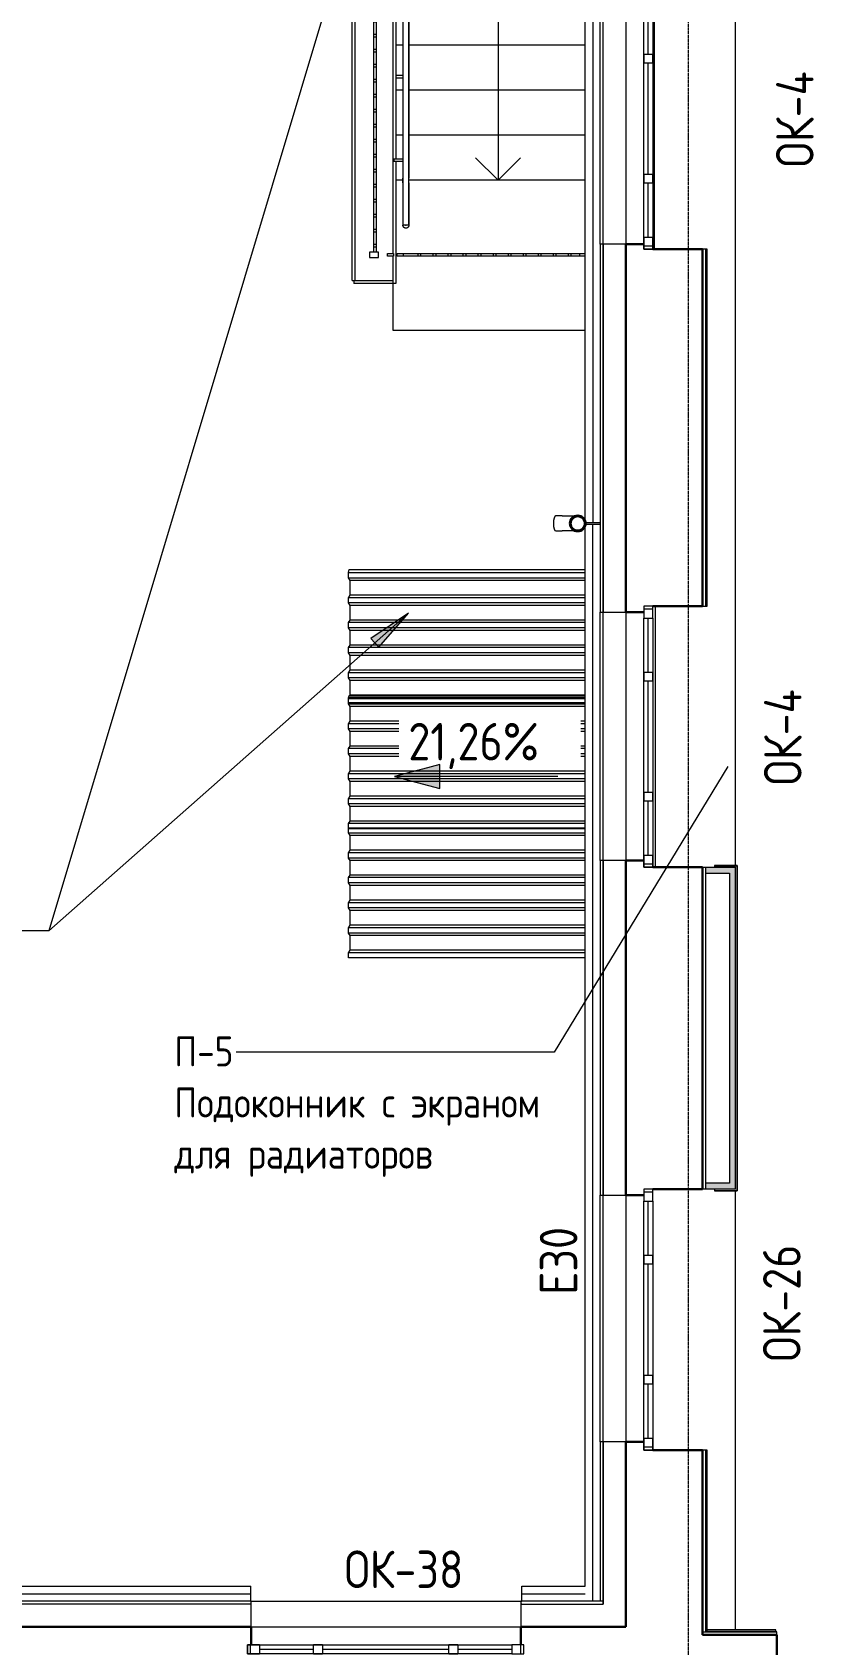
# Model space of a CAD drawing. Header units: millimetres. Extents: x -25149 to 64359, y -29707 to 46678.
# Drawn here: x 41480 to 46684, y 20531 to 31279 of the extents above; entities that cross this region are included whole.
import ezdxf

# ---------------------------------------------------------------- set-up
doc = ezdxf.new("R2010")
doc.units = ezdxf.units.MM
doc.linetypes.add('ADSK_Линия сетки', pattern=[25, 20, -2.5, 0, -2.5])
for name, color, linetype, lineweight in [('_ Окна', 7, 'Continuous', 9), ('Аннотация', 7, 'Continuous', 9), ('Лестницы', 7, 'Continuous', 9), ('Марки окон', 7, 'Continuous', 20), ('Обобщенные модели', 7, 'Continuous', 18), ('Ограждение', 7, 'Continuous', 9), ('Окна', 7, 'Continuous', 9), ('Оси', 7, 'Continuous', 9), ('Перекрытие', 7, 'Continuous', 18), ('Размеры', 7, 'Continuous', 5), ('Стены внутренние', 7, 'Continuous', 18), ('Стены наружные', 7, 'Continuous', 18), ('Стены несущие', 7, 'Continuous', 30), ('Стены отделка', 7, 'Continuous', 30), ('Стены штриховка', 7, 'Continuous', 9), ('Стрелки вверх', 7, 'Continuous', 18)]:
    doc.layers.add(name, color=color, linetype=linetype, lineweight=lineweight)
doc.styles.add('GOST Common_1', font='GOST_Common.ttf', dxfattribs={"width": 0.9, "height": 250})
doc.styles.add('GOST Common_2', font='GOST_Common.ttf', dxfattribs={"width": 0.9, "height": 250})
doc.styles.add('GOST Common_4', font='GOST_Common.ttf', dxfattribs={"width": 0.9, "height": 200})

# ---------------------------------------------------------------- blocks, each defined once
blk = doc.blocks.new('Водосток - Тип 1 _карниз больше 490мм_-5178134-План 2-го этажа')
at = {"layer": 'Обобщенные модели'}
for p, q in [((75, 306), (75, 264)), ((175, 264), (175, 306)), ((120, 109), (120, 10)), ((130, 10), (130, 109))]:
    blk.add_line(p, q, dxfattribs=at)
at = {"layer": 'Обобщенные модели', "flags": 128}
for points in [[(75, 173), (75, 174), (75, 177), (75, 180), (75, 183), (75, 186), (75, 190), (75, 193), (75, 197), (75, 201), (75, 205), (75, 210), (75, 214), (75, 219), (75, 224), (75, 229), (75, 234), (75, 239), (75, 245), (75, 250), (75, 256), (75, 261), (75, 264)], [(175, 264), (175, 258), (175, 252), (175, 247), (175, 242), (175, 236), (175, 231), (175, 226), (175, 221), (175, 216), (175, 212), (175, 207), (175, 203), (175, 199), (175, 195), (175, 191), (175, 188), (175, 184), (175, 181), (175, 178), (175, 175), (175, 173)]]:
    blk.add_lwpolyline(points, dxfattribs=at)
at = {"layer": 'Обобщенные модели'}
for start, end in [(90, 270), (270, 90)]:
    blk.add_arc((125, 160), 52, start, end, dxfattribs=at)
at = {"layer": 'Обобщенные модели', "lineweight": 40}
for start, end in [(90, 270), (270, 90)]:
    blk.add_arc((125, 160), 50, start, end, dxfattribs=at)
at = {"layer": 'Обобщенные модели'}
for start_param, end_param in [(4.712389, 6.283185), (3.141593, 4.712389)]:
    blk.add_ellipse((125, 306), major_axis=(-50, 0), ratio=0.309017, start_param=start_param, end_param=end_param, dxfattribs=at)
blk = doc.blocks.new('Roof Cladding - 833x50mm-3052852-План 2-го этажа')
at = {"layer": 'Обобщенные модели'}
for p, q in [((43586, 27677), (43590, 27697)), ((43586, 27642), (43586, 27677)), ((43586, 27677), (45162, 27677)), ((43596, 27625), (43586, 27642)), ((43586, 27642), (45162, 27642)), ((43590, 27697), (45162, 27697)), ((43596, 27527), (43596, 27625)), ((45162, 27625), (43596, 27625)), ((43586, 27510), (43596, 27527)), ((45162, 27527), (43596, 27527)), ((43586, 27475), (43586, 27510)), ((45162, 27510), (43586, 27510)), ((43596, 27458), (43586, 27475)), ((45162, 27475), (43586, 27475)), ((43596, 27361), (43596, 27458)), ((45162, 27458), (43596, 27458)), ((43586, 27344), (43596, 27361)), ((43586, 27309), (43586, 27344)), ((45162, 27344), (43586, 27344)), ((43596, 27292), (43586, 27309)), ((45162, 27309), (43586, 27309)), ((45162, 27361), (43596, 27361)), ((43586, 27177), (43596, 27194)), ((43596, 27194), (43596, 27292)), ((45162, 27292), (43596, 27292)), ((45162, 27194), (43596, 27194)), ((43586, 27142), (43586, 27177)), ((45162, 27177), (43586, 27177)), ((43596, 27125), (43586, 27142)), ((45162, 27142), (43586, 27142)), ((43596, 27027), (43596, 27125)), ((45162, 27125), (43596, 27125)), ((43586, 27010), (43596, 27027)), ((43586, 26975), (43586, 27010)), ((45162, 27010), (43586, 27010)), ((45162, 27027), (43596, 27027)), ((43596, 26958), (43586, 26975)), ((45162, 26975), (43586, 26975)), ((43596, 26861), (43596, 26958)), ((45162, 26958), (43596, 26958)), ((43586, 26844), (43588, 26847)), ((43586, 26809), (43586, 26844)), ((45162, 26844), (43586, 26844)), ((45162, 26809), (43586, 26809)), ((43594, 26857), (43596, 26861)), ((45162, 26861), (43596, 26861))]:
    blk.add_line(p, q, dxfattribs=at)
blk = doc.blocks.new('Roof Cladding - 833x50mm-V21-План 2-го этажа')
at = {"layer": 'Обобщенные модели'}
for p, q in [((43586, 26802), (43586, 26837)), ((43586, 26837), (45162, 26837)), ((43596, 26785), (43586, 26802)), ((43586, 26802), (45162, 26802)), ((43588, 26847), (43590, 26857)), ((43590, 26857), (45162, 26857)), ((43596, 26687), (43596, 26785)), ((45162, 26785), (43596, 26785)), ((43586, 26670), (43596, 26687)), ((43586, 26635), (43586, 26670)), ((45162, 26670), (43586, 26670)), ((45162, 26687), (43596, 26687)), ((43596, 26618), (43586, 26635)), ((45162, 26635), (43586, 26635)), ((43596, 26521), (43596, 26618)), ((45162, 26618), (43596, 26618)), ((43586, 26504), (43596, 26521)), ((43586, 26469), (43586, 26504)), ((45162, 26504), (43586, 26504)), ((43596, 26452), (43586, 26469)), ((45162, 26469), (43586, 26469)), ((45162, 26521), (43596, 26521)), ((43596, 26354), (43596, 26452)), ((45162, 26452), (43596, 26452)), ((43586, 26337), (43596, 26354)), ((43586, 26302), (43586, 26337)), ((45162, 26337), (43586, 26337)), ((45162, 26354), (43596, 26354)), ((43596, 26285), (43586, 26302)), ((45162, 26302), (43586, 26302)), ((43596, 26187), (43596, 26285)), ((45162, 26285), (43596, 26285)), ((43586, 26170), (43596, 26187)), ((43586, 26135), (43586, 26170)), ((45162, 26170), (43586, 26170)), ((43596, 26118), (43586, 26135)), ((45162, 26135), (43586, 26135)), ((45162, 26187), (43596, 26187)), ((43596, 26021), (43596, 26118)), ((45162, 26118), (43596, 26118)), ((43586, 26004), (43596, 26021)), ((45162, 26021), (43596, 26021)), ((43586, 25969), (43586, 26004)), ((45162, 26004), (43586, 26004)), ((45162, 25969), (43586, 25969))]:
    blk.add_line(p, q, dxfattribs=at)
blk = doc.blocks.new('Roof Cladding - 833x50mm-V22-План 2-го этажа')
at = {"layer": 'Обобщенные модели'}
for p, q in [((43586, 25942), (43586, 25977)), ((43586, 25977), (45162, 25977)), ((43596, 25925), (43586, 25942)), ((43586, 25942), (45162, 25942)), ((43596, 25827), (43596, 25925)), ((45162, 25925), (43596, 25925)), ((43586, 25810), (43596, 25827)), ((43586, 25775), (43586, 25810)), ((45162, 25810), (43586, 25810)), ((45162, 25827), (43596, 25827)), ((43596, 25758), (43586, 25775)), ((45162, 25775), (43586, 25775)), ((43596, 25661), (43596, 25758)), ((45162, 25758), (43596, 25758)), ((43586, 25644), (43596, 25661)), ((43586, 25609), (43586, 25644)), ((45162, 25644), (43586, 25644)), ((43596, 25592), (43586, 25609)), ((45162, 25609), (43586, 25609)), ((45162, 25661), (43596, 25661)), ((43596, 25494), (43596, 25592)), ((45162, 25592), (43596, 25592)), ((43586, 25477), (43596, 25494)), ((43586, 25442), (43586, 25477)), ((45162, 25477), (43586, 25477)), ((45162, 25494), (43596, 25494)), ((43596, 25425), (43586, 25442)), ((45162, 25442), (43586, 25442)), ((43596, 25327), (43596, 25425)), ((45162, 25425), (43596, 25425)), ((43586, 25310), (43596, 25327)), ((43586, 25275), (43586, 25310)), ((45162, 25310), (43586, 25310)), ((43596, 25258), (43586, 25275)), ((45162, 25275), (43586, 25275)), ((45162, 25327), (43596, 25327)), ((43596, 25161), (43596, 25258)), ((45162, 25258), (43596, 25258)), ((43586, 25144), (43596, 25161)), ((45162, 25161), (43596, 25161)), ((43586, 25109), (43586, 25144)), ((45162, 25144), (43586, 25144)), ((45162, 25109), (43586, 25109))]:
    blk.add_line(p, q, dxfattribs=at)
blk = doc.blocks.new('Ограждение 6 - Ограждение 1-1952564-План 2-го этажа')
at = {"layer": 'Ограждение'}
for p, q in [((43725, 32217), (43725, 32214)), ((43725, 32214), (43785, 32214)), ((43754, 32164), (43754, 32214)), ((43754, 32148), (43754, 32164)), ((43770, 32164), (43754, 32164)), ((43770, 32148), (43754, 32148)), ((43754, 32064), (43754, 32148)), ((43770, 32214), (43770, 32164)), ((43770, 32164), (43770, 32148)), ((43770, 32148), (43770, 32064)), ((43785, 32214), (43785, 32217)), ((43754, 32048), (43754, 32064)), ((43770, 32064), (43754, 32064)), ((43754, 32048), (43770, 32048)), ((43754, 31964), (43754, 32048)), ((43770, 32064), (43770, 32048)), ((43770, 32048), (43770, 31964)), ((43754, 31948), (43754, 31964)), ((43770, 31964), (43754, 31964)), ((43754, 31948), (43770, 31948)), ((43754, 31864), (43754, 31948)), ((43770, 31964), (43770, 31948)), ((43770, 31948), (43770, 31864)), ((43754, 31848), (43754, 31864)), ((43770, 31864), (43754, 31864)), ((43754, 31848), (43770, 31848)), ((43754, 31764), (43754, 31848)), ((43770, 31864), (43770, 31848)), ((43770, 31848), (43770, 31764)), ((43754, 31748), (43754, 31764)), ((43770, 31764), (43754, 31764)), ((43754, 31748), (43770, 31748)), ((43754, 31664), (43754, 31748)), ((43770, 31764), (43770, 31748)), ((43770, 31748), (43770, 31664)), ((43754, 31648), (43754, 31664)), ((43770, 31664), (43754, 31664)), ((43754, 31648), (43770, 31648)), ((43754, 31564), (43754, 31648)), ((43770, 31664), (43770, 31648)), ((43770, 31648), (43770, 31564)), ((43754, 31548), (43754, 31564)), ((43770, 31564), (43754, 31564)), ((43754, 31548), (43770, 31548)), ((43754, 31464), (43754, 31548)), ((43770, 31564), (43770, 31548)), ((43770, 31548), (43770, 31464)), ((43754, 31448), (43754, 31464)), ((43770, 31464), (43754, 31464)), ((43754, 31448), (43770, 31448)), ((43754, 31364), (43754, 31448)), ((43770, 31464), (43770, 31448)), ((43770, 31448), (43770, 31364)), ((43754, 31348), (43754, 31364)), ((43770, 31364), (43754, 31364)), ((43754, 31348), (43770, 31348)), ((43754, 31264), (43754, 31348)), ((43770, 31364), (43770, 31348)), ((43770, 31348), (43770, 31264)), ((43754, 31248), (43754, 31264)), ((43770, 31264), (43754, 31264)), ((43754, 31248), (43770, 31248)), ((43754, 31164), (43754, 31248)), ((43770, 31264), (43770, 31248)), ((43770, 31248), (43770, 31164)), ((43754, 31148), (43754, 31164)), ((43770, 31164), (43754, 31164)), ((43754, 31148), (43770, 31148)), ((43754, 31064), (43754, 31148)), ((43754, 31048), (43754, 31064)), ((43770, 31064), (43754, 31064)), ((43770, 31164), (43770, 31148)), ((43770, 31148), (43770, 31064)), ((43770, 31064), (43770, 31048)), ((43754, 31048), (43770, 31048)), ((43754, 30964), (43754, 31048)), ((43754, 30948), (43754, 30964)), ((43770, 30964), (43754, 30964)), ((43770, 31048), (43770, 30964)), ((43770, 30964), (43770, 30948)), ((43754, 30948), (43770, 30948)), ((43754, 30864), (43754, 30948)), ((43754, 30848), (43754, 30864)), ((43770, 30864), (43754, 30864)), ((43754, 30848), (43770, 30848)), ((43754, 30764), (43754, 30848)), ((43770, 30948), (43770, 30864)), ((43770, 30864), (43770, 30848)), ((43770, 30848), (43770, 30764)), ((43754, 30748), (43754, 30764)), ((43770, 30764), (43754, 30764)), ((43754, 30748), (43770, 30748)), ((43754, 30664), (43754, 30748)), ((43770, 30764), (43770, 30748)), ((43770, 30748), (43770, 30664)), ((43754, 30648), (43754, 30664)), ((43770, 30664), (43754, 30664)), ((43754, 30648), (43770, 30648)), ((43754, 30564), (43754, 30648)), ((43770, 30664), (43770, 30648)), ((43770, 30648), (43770, 30564)), ((43754, 30548), (43754, 30564)), ((43770, 30564), (43754, 30564)), ((43754, 30548), (43770, 30548)), ((43754, 30464), (43754, 30548)), ((43770, 30564), (43770, 30548)), ((43770, 30548), (43770, 30464)), ((43754, 30448), (43754, 30464)), ((43770, 30464), (43754, 30464)), ((43754, 30448), (43770, 30448)), ((43754, 30364), (43754, 30448)), ((43770, 30464), (43770, 30448)), ((43770, 30448), (43770, 30364)), ((43754, 30348), (43754, 30364)), ((43770, 30364), (43754, 30364)), ((43754, 30348), (43770, 30348)), ((43754, 30264), (43754, 30348)), ((43770, 30364), (43770, 30348)), ((43770, 30348), (43770, 30264)), ((43754, 30248), (43754, 30264)), ((43770, 30264), (43754, 30264)), ((43754, 30248), (43770, 30248)), ((43754, 30164), (43754, 30248)), ((43770, 30264), (43770, 30248)), ((43770, 30248), (43770, 30164)), ((43754, 30148), (43754, 30164)), ((43770, 30164), (43754, 30164)), ((43754, 30148), (43770, 30148)), ((43754, 30064), (43754, 30148)), ((43770, 30164), (43770, 30148)), ((43770, 30148), (43770, 30064)), ((43754, 30048), (43754, 30064)), ((43770, 30064), (43754, 30064)), ((43754, 30048), (43770, 30048)), ((43754, 29964), (43754, 30048)), ((43770, 30064), (43770, 30048)), ((43770, 30048), (43770, 29964)), ((43754, 29948), (43754, 29964)), ((43770, 29964), (43754, 29964)), ((43754, 29948), (43770, 29948)), ((43754, 29864), (43754, 29948)), ((43770, 29964), (43770, 29948)), ((43770, 29948), (43770, 29864)), ((43725, 29812), (43725, 29777)), ((43785, 29812), (43725, 29812)), ((43725, 29777), (43785, 29777)), ((43754, 29848), (43754, 29864)), ((43770, 29864), (43754, 29864)), ((43754, 29848), (43770, 29848)), ((43754, 29812), (43754, 29848)), ((43770, 29864), (43770, 29848)), ((43770, 29848), (43770, 29812)), ((43785, 29777), (43785, 29812)), ((43846, 29803), (43886, 29803)), ((43846, 29787), (43846, 29803)), ((43886, 29787), (43846, 29787)), ((43886, 29803), (43886, 29787)), ((43910, 29803), (43950, 29803)), ((43910, 29787), (43910, 29803)), ((43950, 29787), (43910, 29787)), ((43950, 29803), (43950, 29787)), ((43950, 29803), (44050, 29803)), ((44050, 29787), (43950, 29787)), ((44050, 29803), (44066, 29803)), ((44050, 29787), (44050, 29803)), ((44066, 29787), (44050, 29787)), ((44066, 29803), (44066, 29787)), ((44066, 29803), (44150, 29803)), ((44150, 29787), (44066, 29787)), ((44150, 29803), (44166, 29803)), ((44150, 29787), (44150, 29803)), ((44166, 29787), (44150, 29787)), ((44166, 29803), (44166, 29787)), ((44166, 29803), (44250, 29803)), ((44250, 29787), (44166, 29787)), ((44250, 29803), (44266, 29803)), ((44250, 29787), (44250, 29803)), ((44266, 29787), (44250, 29787)), ((44266, 29803), (44266, 29787)), ((44266, 29803), (44350, 29803)), ((44350, 29787), (44266, 29787)), ((44350, 29803), (44366, 29803)), ((44350, 29787), (44350, 29803)), ((44366, 29787), (44350, 29787)), ((44366, 29803), (44366, 29787)), ((44366, 29803), (44450, 29803)), ((44450, 29787), (44366, 29787)), ((44450, 29803), (44466, 29803)), ((44450, 29787), (44450, 29803)), ((44466, 29787), (44450, 29787)), ((44466, 29803), (44466, 29787)), ((44466, 29803), (44550, 29803)), ((44550, 29787), (44466, 29787)), ((44550, 29803), (44566, 29803)), ((44550, 29787), (44550, 29803)), ((44566, 29787), (44550, 29787)), ((44566, 29803), (44566, 29787)), ((44566, 29803), (44650, 29803)), ((44650, 29787), (44566, 29787)), ((44650, 29803), (44666, 29803)), ((44650, 29787), (44650, 29803)), ((44666, 29787), (44650, 29787)), ((44666, 29803), (44666, 29787)), ((44666, 29803), (44750, 29803)), ((44750, 29787), (44666, 29787)), ((44750, 29803), (44766, 29803)), ((44750, 29787), (44750, 29803)), ((44766, 29787), (44750, 29787)), ((44766, 29803), (44766, 29787)), ((44766, 29803), (44850, 29803)), ((44850, 29787), (44766, 29787)), ((44850, 29803), (44866, 29803)), ((44850, 29787), (44850, 29803)), ((44866, 29787), (44850, 29787)), ((44866, 29803), (44866, 29787)), ((44866, 29803), (44950, 29803)), ((44950, 29787), (44866, 29787)), ((44950, 29803), (44966, 29803)), ((44950, 29787), (44950, 29803)), ((44966, 29787), (44950, 29787)), ((44966, 29803), (44966, 29787)), ((44966, 29803), (45050, 29803)), ((45050, 29787), (44966, 29787)), ((45050, 29803), (45066, 29803)), ((45050, 29787), (45050, 29803)), ((45066, 29787), (45050, 29787)), ((45066, 29803), (45066, 29787)), ((45066, 29803), (45125, 29803)), ((45125, 29787), (45066, 29787)), ((45125, 29803), (45162, 29803)), ((45125, 29787), (45125, 29803)), ((45162, 29787), (45125, 29787))]:
    blk.add_line(p, q, dxfattribs=at)
blk = doc.blocks.new('окно трехпол с фрамугой - 1700-2320_h_ _нов_-2116684-План 2-го этажа')
at = {"layer": '_ Окна', "lineweight": 18}
for p, q in [((-870, 75), (-870, 135)), ((-870, 135), (-790, 135)), ((-790, 135), (-790, 75)), ((-430, 75), (-430, 135)), ((-430, 135), (-370, 135)), ((-370, 135), (-370, 75)), ((370, 75), (370, 135)), ((370, 135), (430, 135)), ((430, 135), (430, 75)), ((790, 135), (790, 75)), ((870, 135), (790, 135)), ((870, 75), (870, 135)), ((-790, 75), (-870, 75)), ((-370, 75), (-430, 75)), ((430, 75), (370, 75)), ((790, 75), (870, 75))]:
    blk.add_line(p, q, dxfattribs=at)
at = {"layer": '_ Окна'}
for p, q in [((-850, 75), (-850, 135)), ((850, 75), (850, 135)), ((-790, 105), (-430, 105)), ((-370, 105), (370, 105)), ((430, 105), (790, 105))]:
    blk.add_line(p, q, dxfattribs=at)
at = {"layer": 'Окна'}
for p, q in [((-870, 135), (-870, 75)), ((-790, 135), (-870, 135)), ((-790, 135), (-430, 135)), ((-370, 135), (-430, 135)), ((-370, 135), (370, 135)), ((430, 135), (370, 135)), ((430, 135), (790, 135)), ((870, 135), (790, 135)), ((870, 75), (870, 135)), ((-870, 75), (-790, 75)), ((-430, 75), (-790, 75)), ((-430, 75), (-370, 75)), ((370, 75), (-370, 75)), ((370, 75), (430, 75)), ((790, 75), (430, 75)), ((790, 75), (870, 75))]:
    blk.add_line(p, q, dxfattribs=at)
blk = doc.blocks.new('окно трехпол с фрамугой - 1700-2320_h_ _нов_-2116350-План 2-го этажа')
at = {"layer": '_ Окна', "lineweight": 18}
for p, q in [((-870, 75), (-870, 135)), ((-870, 135), (-790, 135)), ((-790, 135), (-790, 75)), ((-430, 75), (-430, 135)), ((-430, 135), (-370, 135)), ((-370, 135), (-370, 75)), ((370, 75), (370, 135)), ((370, 135), (430, 135)), ((430, 135), (430, 75)), ((790, 135), (790, 75)), ((870, 135), (790, 135)), ((870, 75), (870, 135)), ((-790, 75), (-870, 75)), ((-370, 75), (-430, 75)), ((430, 75), (370, 75)), ((790, 75), (870, 75))]:
    blk.add_line(p, q, dxfattribs=at)
at = {"layer": '_ Окна'}
for p, q in [((-850, 75), (-850, 135)), ((850, 75), (850, 135)), ((-790, 105), (-430, 105)), ((-370, 105), (370, 105)), ((430, 105), (790, 105))]:
    blk.add_line(p, q, dxfattribs=at)
at = {"layer": 'Окна'}
for p, q in [((-870, 135), (-870, 75)), ((-790, 135), (-870, 135)), ((-790, 135), (-430, 135)), ((-370, 135), (-430, 135)), ((-370, 135), (370, 135)), ((430, 135), (370, 135)), ((430, 135), (790, 135)), ((870, 135), (790, 135)), ((870, 75), (870, 135)), ((-870, 75), (-790, 75)), ((-430, 75), (-790, 75)), ((-430, 75), (-370, 75)), ((370, 75), (-370, 75)), ((370, 75), (430, 75)), ((790, 75), (430, 75)), ((790, 75), (870, 75))]:
    blk.add_line(p, q, dxfattribs=at)
blk = doc.blocks.new('окно трехпол с фрамугой - 1700-2320_h_ _нов_ ОК-26 Е30-2156580-План 2-го этажа')
at = {"layer": '_ Окна', "lineweight": 18}
for p, q in [((-870, 75), (-870, 135)), ((-870, 135), (-790, 135)), ((-790, 135), (-790, 75)), ((-430, 75), (-430, 135)), ((-430, 135), (-370, 135)), ((-370, 135), (-370, 75)), ((370, 75), (370, 135)), ((370, 135), (430, 135)), ((430, 135), (430, 75)), ((790, 135), (790, 75)), ((870, 135), (790, 135)), ((870, 75), (870, 135)), ((-790, 75), (-870, 75)), ((-370, 75), (-430, 75)), ((430, 75), (370, 75)), ((790, 75), (870, 75))]:
    blk.add_line(p, q, dxfattribs=at)
at = {"layer": '_ Окна'}
for p, q in [((-850, 75), (-850, 135)), ((850, 75), (850, 135)), ((-790, 105), (-430, 105)), ((-370, 105), (370, 105)), ((430, 105), (790, 105))]:
    blk.add_line(p, q, dxfattribs=at)
at = {"layer": 'Окна'}
for p, q in [((-870, 135), (-870, 75)), ((-790, 135), (-870, 135)), ((-790, 135), (-430, 135)), ((-370, 135), (-430, 135)), ((-370, 135), (370, 135)), ((430, 135), (370, 135)), ((430, 135), (790, 135)), ((870, 135), (790, 135)), ((870, 75), (870, 135)), ((-870, 75), (-790, 75)), ((-430, 75), (-790, 75)), ((-430, 75), (-370, 75)), ((370, 75), (-370, 75)), ((370, 75), (430, 75)), ((790, 75), (430, 75)), ((790, 75), (870, 75))]:
    blk.add_line(p, q, dxfattribs=at)
blk = doc.blocks.new('окно трехпол с фрамугой - 1840х2380 и 2390 _h___нов_ ОК-38-4571192-План 2-го этажа')
at = {"layer": '_ Окна', "lineweight": 18}
for p, q in [((-920, 75), (-920, 135)), ((-920, 135), (-840, 135)), ((-840, 135), (-840, 75)), ((-480, 75), (-480, 135)), ((-480, 135), (-420, 135)), ((-420, 135), (-420, 75)), ((420, 75), (420, 135)), ((420, 135), (480, 135)), ((480, 135), (480, 75)), ((840, 135), (840, 75)), ((920, 135), (840, 135)), ((920, 75), (920, 135)), ((-840, 75), (-920, 75)), ((-420, 75), (-480, 75)), ((480, 75), (420, 75)), ((840, 75), (920, 75))]:
    blk.add_line(p, q, dxfattribs=at)
at = {"layer": '_ Окна'}
for p, q in [((-900, 75), (-900, 135)), ((900, 75), (900, 135)), ((-840, 105), (-480, 105)), ((-420, 105), (420, 105)), ((480, 105), (840, 105))]:
    blk.add_line(p, q, dxfattribs=at)
at = {"layer": 'Окна'}
for p, q in [((-920, 135), (-920, 75)), ((-840, 135), (-920, 135)), ((-840, 135), (-480, 135)), ((-420, 135), (-480, 135)), ((-420, 135), (420, 135)), ((480, 135), (420, 135)), ((480, 135), (840, 135)), ((920, 135), (840, 135)), ((920, 75), (920, 135)), ((-920, 75), (-840, 75)), ((-480, 75), (-840, 75)), ((-480, 75), (-420, 75)), ((420, 75), (-420, 75)), ((420, 75), (480, 75)), ((840, 75), (480, 75)), ((840, 75), (920, 75))]:
    blk.add_line(p, q, dxfattribs=at)
blk = doc.blocks.new('Тип перил - Перила_Внутренний_-6957739-План 2-го этажа')
at = {"layer": 'Ограждение'}
for p, q in [((43948, 32217), (43948, 30294)), ((43988, 30294), (43988, 32217)), ((43948, 30276), (43948, 29993)), ((43988, 29993), (43988, 30276)), ((43965, 29993), (43970, 29993))]:
    blk.add_line(p, q, dxfattribs=at)
at = {"layer": 'Ограждение', "flags": 128}
for points in [[(43948, 30294), (43948, 30293), (43948, 30292), (43948, 30291), (43948, 30290), (43948, 30289), (43948, 30288), (43948, 30287), (43948, 30285), (43948, 30284), (43948, 30283), (43948, 30282), (43948, 30281), (43948, 30280), (43948, 30278), (43948, 30277), (43948, 30276), (43948, 30276)], [(43988, 30276), (43988, 30277), (43988, 30278), (43988, 30279), (43988, 30280), (43988, 30282), (43988, 30283), (43988, 30284), (43988, 30285), (43988, 30286), (43988, 30287), (43988, 30288), (43988, 30289), (43988, 30290), (43988, 30291), (43988, 30292), (43988, 30293), (43988, 30294)]]:
    blk.add_lwpolyline(points, dxfattribs=at)
blk = doc.blocks.new('Тип перил - D40-16087-План 2-го этажа')
at = {"layer": 'Ограждение', "flags": 128}
for points in [[(0, 20), (1, 20), (2, 20), (2, 20), (3, 20), (4, 20), (5, 19), (6, 19), (6, 19), (7, 19), (8, 18), (9, 18), (9, 18), (10, 17), (11, 17), (11, 17), (12, 16), (13, 16), (13, 15), (14, 14), (14, 14), (15, 13), (15, 13), (16, 12), (16, 11), (17, 11), (17, 10), (18, 9), (18, 9), (18, 8), (19, 7), (19, 6), (19, 6), (19, 5), (20, 4), (20, 3), (20, 3), (20, 2), (20, 1), (20, 0), (20, 0)], [(20, 0), (20, -1), (20, -2), (20, -2), (20, -3), (20, -4), (19, -5), (19, -6), (19, -6), (19, -7), (18, -8), (18, -9), (18, -9), (17, -10), (17, -11), (17, -11), (16, -12), (16, -13), (15, -13), (14, -14), (14, -14), (13, -15), (13, -15), (12, -16), (11, -16), (11, -17), (10, -17), (9, -18), (9, -18), (8, -18), (7, -19), (6, -19), (6, -19), (5, -19), (4, -20), (3, -20), (3, -20), (2, -20), (1, -20), (0, -20), (0, -20)]]:
    blk.add_lwpolyline(points, dxfattribs=at)
blk = doc.blocks.new('Тип перил - Перила_Внутренний_-V42-План 2-го этажа')
at = {"layer": 'Ограждение'}
for p, q in [((43948, 32217), (43948, 30306)), ((43988, 32217), (43988, 30306)), ((43948, 30276), (43948, 30306)), ((43948, 30276), (43948, 29993)), ((43988, 30276), (43988, 30306)), ((43988, 30276), (43988, 29993)), ((43988, 29993), (43948, 29993))]:
    blk.add_line(p, q, dxfattribs=at)
blk = doc.blocks.new('ADSK_Ограждение_Опоры_Г_образная - D15 высота60 консоль80-16089-План 2-го этажа')
at = {"layer": 'Ограждение'}
for p, q in [((-7, 67), (-7, 20)), ((8, 20), (8, 67))]:
    blk.add_line(p, q, dxfattribs=at)
blk = doc.blocks.new('ADSK_Ограждение_Опоры_Г_образная - D15 высота60 консоль80-V43-План 2-го этажа')
at = {"layer": 'Ограждение'}
for p, q in [((-7.5, 80), (-7.5, 20)), ((0, 80), (-7.5, 80)), ((7.5, 80), (0, 80)), ((7.5, 20), (7.5, 80))]:
    blk.add_line(p, q, dxfattribs=at)

msp = doc.modelspace()

# ---------------------------------------------------------------- hatches: boundary and pattern name
at = {"layer": 'Аннотация'}
msp.add_hatch(color=256, dxfattribs=at).paths.add_polyline_path([(43985.304, 27407.698), (43734.416, 27238.539), (43786.746, 27179.368)])
at = {"layer": 'Стены внутренние'}
for points in [[(46162.776, 25673.541), (46162.776, 25713.541), (45961.854, 25713.541), (45961.854, 25673.541), (46122.776, 25673.541)], [(46122.776, 23568.541), (46162.776, 23568.541), (46162.776, 25673.541), (46122.776, 25673.541), (46122.776, 23608.541)], [(46122.776, 23568.541), (46122.776, 23608.541), (45961.854, 23608.541), (45961.854, 23568.541)]]:
    msp.add_hatch(color=256, dxfattribs=at).paths.add_polyline_path(points)

# ---------------------------------------------------------------- linework, layer by layer
at = {"layer": 'Аннотация'}
for p, q in [((44049.936, 33509.829), (41590.64, 25289.868)), ((43985.304, 27407.698), (41590.64, 25289.868)), ((43985.304, 27407.698), (43734.416, 27238.539)), ((43786.746, 27179.368), (43985.304, 27407.698)), ((43734.416, 27238.539), (43786.746, 27179.368)), ((46112.594, 26385.295), (44954.833, 24481.979)), ((41590.64, 25289.868), (40649.438, 25289.868)), ((44954.833, 24481.979), (42836.358, 24481.979))]:
    msp.add_line(p, q, dxfattribs=at)
at = {"layer": 'Лестницы'}
for p, q in [((43947.707, 31192.525), (43900.777, 31192.525)), ((43947.707, 31192.525), (43900.777, 31192.525)), ((45161.854, 31192.525), (43987.707, 31192.525)), ((45161.854, 31192.525), (43987.707, 31192.525)), ((43947.707, 30892.525), (43900.777, 30892.525)), ((43947.707, 30892.525), (43900.777, 30892.525)), ((45161.854, 30892.525), (43987.707, 30892.525)), ((45161.854, 30892.525), (43987.707, 30892.525)), ((43947.707, 30592.525), (43900.777, 30592.525)), ((43947.707, 30592.525), (43900.777, 30592.525)), ((45161.854, 30592.525), (43987.707, 30592.525)), ((45161.854, 30592.525), (43987.707, 30592.525)), ((43948.268, 30292.525), (43900.777, 30292.525)), ((45161.854, 30292.525), (43987.64, 30292.525))]:
    msp.add_line(p, q, dxfattribs=at)
at = {"layer": 'Оси', "color": 252, "linetype": 'ADSK_Линия сетки'}
msp.add_line((45849.565, -5029.374), (45849.565, 42991.845), dxfattribs=at)
at = {"layer": 'Перекрытие'}
for p, q in [((45621.854, 31572.302), (45621.854, 29832.302)), ((46162.776, 25725.409), (46162.776, 31560.302)), ((43948.268, 30292.525), (43900.777, 30292.525)), ((45161.854, 30292.525), (43987.64, 30292.525)), ((43880.777, 29604.293), (43880.777, 29292.525)), ((43880.777, 29292.525), (45161.854, 29292.525)), ((45626.701, 27453.541), (45626.701, 25713.541)), ((46162.776, 20630.15), (46162.776, 23556.541))]:
    msp.add_line(p, q, dxfattribs=at)
at = {"layer": 'Стены внутренние'}
for p, q in [((43630.777, 29624.293), (43630.777, 32217.198)), ((43880.777, 32217.198), (43880.777, 29802.598)), ((42938.22, 20651.318), (44733.22, 20651.318))]:
    msp.add_line(p, q, dxfattribs=at)
at = {"layer": 'Стены наружные'}
for p, q in [((45161.854, 28013.425), (45161.854, 38845)), ((45211.854, 38845), (45211.854, 28009.313)), ((43610.777, 29624.293), (43610.777, 32217.198)), ((43900.777, 32217.198), (43900.777, 30433.338)), ((45261.854, 29867.302), (45261.854, 31542.302)), ((45281.854, 29867.302), (45281.854, 31439.544)), ((45431.854, 31439.544), (45431.854, 29867.302)), ((43900.777, 30418.849), (43900.777, 29604.293)), ((43880.777, 29786.598), (43880.777, 29604.293)), ((43610.777, 29624.293), (43880.777, 29624.293)), ((43620.777, 29624.293), (43620.777, 29604.293)), ((43900.777, 29604.293), (43620.777, 29604.293)), ((45161.854, 20921.318), (45161.854, 27995.9)), ((45211.854, 20821.318), (45211.854, 28000.011)), ((45261.854, 25758.541), (45261.854, 27413.541)), ((45281.854, 25759.541), (45281.854, 27413.541)), ((45431.854, 27413.541), (45431.854, 25759.541)), ((45261.854, 21883.541), (45261.854, 23528.541)), ((45281.854, 21884.541), (45281.854, 23528.541)), ((45431.854, 23528.541), (45431.854, 21884.541)), ((37764.22, 20921.318), (42934.22, 20921.318)), ((37764.22, 20871.318), (42934.22, 20871.318)), ((42934.22, 20821.318), (42934.22, 20921.318)), ((44739.22, 20821.318), (44739.22, 20921.318)), ((44739.22, 20921.318), (45161.854, 20921.318)), ((44739.22, 20871.318), (45161.854, 20871.318)), ((42934.22, 20822.318), (44739.22, 20822.318)), ((42938.22, 20822.318), (42938.22, 20821.318)), ((42938.22, 20821.318), (44733.22, 20821.318)), ((44733.22, 20822.318), (44733.22, 20821.318))]:
    msp.add_line(p, q, dxfattribs=at)
at = {"layer": 'Стены несущие'}
for p, q in [((45431.854, 29867.302), (45431.854, 27413.541)), ((45551.854, 29867.302), (45431.854, 29867.302)), ((45941.854, 29832.302), (45611.854, 29832.302)), ((45941.854, 27453.541), (45941.854, 29832.302)), ((45431.854, 27414.541), (45431.854, 29764.544)), ((45431.854, 27413.541), (45551.854, 27413.541)), ((45611.854, 27453.541), (45941.854, 27453.541)), ((45551.854, 25758.541), (45431.854, 25758.541)), ((45431.854, 25758.541), (45431.854, 23528.541)), ((45431.854, 23529.541), (45431.854, 25758.541)), ((45941.854, 25713.541), (45611.854, 25713.541)), ((45941.854, 25713.541), (45941.854, 23568.541)), ((45611.854, 23568.541), (45941.854, 23568.541)), ((45431.854, 23528.541), (45551.854, 23528.541)), ((45551.854, 21883.541), (45431.854, 21883.541)), ((45431.854, 21883.541), (45431.854, 20651.318)), ((45431.854, 20651.318), (45431.854, 21883.541)), ((45941.854, 21828.541), (45611.854, 21828.541)), ((45941.854, 21828.541), (45941.854, 20598.15)), ((42938.22, 20651.318), (40828.222, 20651.318)), ((42938.22, 20531.318), (42938.22, 20651.318)), ((44733.22, 20651.318), (45431.854, 20651.318)), ((44733.22, 20651.318), (44733.22, 20531.318)), ((46437.5, 20598.15), (45941.854, 20598.15)), ((46437.5, 20088.15), (46437.5, 20598.15))]:
    msp.add_line(p, q, dxfattribs=at)
at = {"layer": 'Стены отделка', "lineweight": 9}
for p, q in [((45261.854, 29867.302), (45261.854, 27413.541)), ((45281.854, 29867.302), (45261.854, 29867.302)), ((45431.854, 29867.302), (45281.854, 29867.302)), ((45281.854, 29867.302), (45281.854, 29764.544)), ((45431.854, 29764.544), (45431.854, 29867.302)), ((45973.854, 29832.302), (45941.854, 29832.302)), ((45961.854, 29832.302), (45961.854, 29729.544)), ((45973.854, 27453.541), (45973.854, 29832.302)), ((45261.854, 27413.541), (45281.854, 27413.541)), ((45281.854, 27414.541), (45281.854, 27413.541)), ((45281.854, 27413.541), (45431.854, 27413.541)), ((45431.854, 27413.541), (45431.854, 27414.541)), ((45941.854, 27453.541), (45973.854, 27453.541)), ((45961.854, 27454.541), (45961.854, 27453.541)), ((45281.854, 25758.541), (45261.854, 25758.541)), ((45261.854, 25758.541), (45261.854, 23528.541)), ((45431.854, 25758.541), (45281.854, 25758.541)), ((45941.854, 25713.541), (46162.776, 25713.541)), ((45961.854, 25713.541), (45961.854, 23608.541)), ((46172.776, 25725.541), (46021.854, 25725.541)), ((46021.854, 25725.541), (46021.854, 25713.541)), ((46162.776, 23568.541), (46162.776, 25713.541)), ((46174.776, 23558.541), (46174.776, 25723.541)), ((45961.854, 25673.541), (46122.776, 25673.541)), ((46122.776, 25673.541), (46122.776, 23608.541)), ((46162.776, 23568.541), (45941.854, 23568.541)), ((46122.776, 23608.541), (45961.854, 23608.541)), ((45961.854, 23608.541), (45961.854, 23568.541)), ((46021.854, 23568.541), (46021.854, 23556.541)), ((46021.854, 23556.541), (46174.776, 23556.541)), ((45261.854, 23528.541), (45281.854, 23528.541)), ((45281.854, 23529.541), (45281.854, 23528.541)), ((45281.854, 23528.541), (45431.854, 23528.541)), ((45431.854, 23528.541), (45431.854, 23529.541)), ((45281.854, 21883.541), (45261.854, 21883.541)), ((45261.854, 21883.541), (45261.854, 20821.318)), ((45431.854, 21883.541), (45281.854, 21883.541)), ((45973.854, 21828.541), (45941.854, 21828.541)), ((45973.854, 20618.15), (45973.854, 21828.541)), ((42938.22, 20821.318), (40828.222, 20821.318)), ((42938.22, 20801.318), (42934.22, 20801.318)), ((42938.22, 20651.318), (42938.22, 20821.318)), ((45281.854, 20821.318), (44733.22, 20821.318)), ((44733.22, 20821.318), (44733.22, 20651.318)), ((44739.22, 20801.318), (44733.22, 20801.318)), ((45281.854, 20801.318), (45281.854, 20821.318)), ((45281.854, 20821.318), (45281.854, 20801.318)), ((45941.854, 20618.15), (45961.854, 20618.15)), ((46431.5, 20630.15), (45961.854, 20630.15)), ((45961.854, 20618.15), (46431.5, 20618.15)), ((46437.5, 20618.15), (45973.854, 20618.15)), ((46431.5, 20618.15), (46431.5, 20630.15)), ((46437.5, 20598.15), (46437.5, 20618.15))]:
    msp.add_line(p, q, dxfattribs=at)
at = {"layer": 'Стены штриховка'}
for p, q in [((45281.854, 27413.541), (45281.854, 29867.302)), ((45971.854, 27453.541), (45971.854, 29832.302)), ((45281.854, 29764.544), (45281.854, 27414.541)), ((45961.854, 29729.544), (45961.854, 27454.541)), ((45281.854, 23528.541), (45281.854, 25758.541)), ((45281.854, 25758.541), (45281.854, 23529.541)), ((46021.854, 25723.541), (46174.776, 25723.541)), ((46174.776, 25725.541), (46172.776, 25725.541)), ((46172.776, 25725.541), (46172.776, 23556.541)), ((46174.776, 25723.541), (46174.776, 25725.541)), ((46021.854, 23558.541), (46174.776, 23558.541)), ((46174.776, 23556.541), (46174.776, 23558.541)), ((45281.854, 20821.318), (45281.854, 21883.541)), ((45281.854, 21883.541), (45281.854, 20821.318)), ((45961.854, 21828.541), (45961.854, 20618.15)), ((45971.854, 20618.15), (45971.854, 21828.541)), ((42934.22, 20801.318), (40829.222, 20801.318)), ((44739.22, 20801.318), (45281.854, 20801.318)), ((46431.5, 20628.15), (45961.854, 20628.15)), ((45961.854, 20618.15), (45973.854, 20618.15))]:
    msp.add_line(p, q, dxfattribs=at)
at = {"layer": 'Стрелки вверх'}
for p, q in [((44581.316, 31492.525), (44581.316, 31192.525)), ((44581.316, 31192.525), (44581.316, 30892.525)), ((44581.316, 30892.525), (44581.316, 30592.525)), ((44581.316, 30592.525), (44581.316, 30292.525)), ((44581.316, 30292.525), (44431.316, 30442.525)), ((44581.316, 30292.525), (44731.316, 30442.525))]:
    msp.add_line(p, q, dxfattribs=at)

# ---------------------------------------------------------------- block references
at = {"layer": 'Обобщенные модели', "rotation": 90.00000000000031}
msp.add_blockref('Водосток - Тип 1 _карниз больше 490мм_-5178134-План 2-го этажа', (45271.854, 27879.662), dxfattribs=at)
at = {"layer": 'Обобщенные модели'}
for name in ['Roof Cladding - 833x50mm-3052852-План 2-го этажа', 'Roof Cladding - 833x50mm-V21-План 2-го этажа', 'Roof Cladding - 833x50mm-V22-План 2-го этажа']:
    msp.add_blockref(name, (0, 0), dxfattribs=at)
at = {"layer": 'Ограждение'}
for name in ['Ограждение 6 - Ограждение 1-1952564-План 2-го этажа', 'Тип перил - Перила_Внутренний_-6957739-План 2-го этажа', 'Тип перил - Перила_Внутренний_-V42-План 2-го этажа']:
    msp.add_blockref(name, (0, 0), dxfattribs=at)
for name, p, rotation in [('ADSK_Ограждение_Опоры_Г_образная - D15 высота60 консоль80-16089-План 2-го этажа', (43967.707, 30981.571), 90), ('ADSK_Ограждение_Опоры_Г_образная - D15 высота60 консоль80-V43-План 2-го этажа', (43967.707, 30426.094), 90), ('Тип перил - D40-16087-План 2-го этажа', (43967.707, 29992.525), 270)]:
    msp.add_blockref(name, p, dxfattribs=dict(at, rotation=rotation))
at = {"layer": 'Окна', "rotation": 89.99999999999993}
for name, p in [('окно трехпол с фрамугой - 1700-2320_h_ _нов_-2116684-План 2-го этажа', (45686.854, 30702.302)), ('окно трехпол с фрамугой - 1700-2320_h_ _нов_-2116350-План 2-го этажа', (45686.854, 26583.541)), ('окно трехпол с фрамугой - 1700-2320_h_ _нов_ ОК-26 Е30-2156580-План 2-го этажа', (45686.854, 22698.541))]:
    msp.add_blockref(name, p, dxfattribs=at)
at = {"layer": 'Окна'}
msp.add_blockref('окно трехпол с фрамугой - 1840х2380 и 2390 _h___нов_ ОК-38-4571192-План 2-го этажа', (43833.22, 20396.318), dxfattribs=at)

# ---------------------------------------------------------------- texts
at = {"layer": 'Аннотация', "insert": (42425.593, 24586.102), "char_height": 200, "width": 2529.9, "attachment_point": 1, "line_spacing_factor": 1.022766, "style": 'GOST Common_4'}
msp.add_mtext('\\pxt1.8,3.6,5.4,7.2,9,10.8,12.6,14.4,16.2,18,19.8,21.6,23.4,25.2,27,28.8,30.6,32.4,34.2,36,37.8,39.6,41.4,43.2,45,46.8,48.6,50.4,52.2,54,55.8,57.6;{П-5\\PПодоконник с экраном для радиаторов}', dxfattribs=at)
at = {"layer": 'Аннотация', "color": 1, "true_color": 0xff0000, "insert": (44859.54, 22863.938), "char_height": 250, "width": 493.587, "attachment_point": 1, "rotation": 90, "line_spacing_factor": 1.022766, "style": 'GOST Common_2'}
msp.add_mtext('\\pxt1.44,2.88,4.32,5.76,7.2,8.64,10.08,11.52,12.96,14.4,15.84,17.28,18.72,20.16,21.6,23.04,24.48,25.92,27.36,28.8,30.24,31.68,33.12,34.56,36,37.44,38.88,40.32,41.76,43.2,44.64,46.08;{E30}', dxfattribs=at)
at = {"layer": 'Марки окон', "lineweight": 9, "char_height": 250, "attachment_point": 5, "rotation": 90, "line_spacing_factor": 1.022766, "style": 'GOST Common_2'}
for s, insert, width in [('\\pxqc,t1.8,3.6,5.4,7.2,9,10.8,12.6,14.4,16.2,18,19.8,21.6,23.4,25.2,27,28.8,30.6,32.4,34.2,36,37.8,39.6,41.4,43.2,45,46.8,48.6,50.4,52.2,54,55.8,57.6;{ОК-4}', (46558.338, 30698.694), 702.9), ('\\pxqc,t1.8,3.6,5.4,7.2,9,10.8,12.6,14.4,16.2,18,19.8,21.6,23.4,25.2,27,28.8,30.6,32.4,34.2,36,37.8,39.6,41.4,43.2,45,46.8,48.6,50.4,52.2,54,55.8,57.6;{ОК-4}', (46478.239, 26579.934), 702.9), ('\\pxqc,t1.8,3.6,5.4,7.2,9,10.8,12.6,14.4,16.2,18,19.8,21.6,23.4,25.2,27,28.8,30.6,32.4,34.2,36,37.8,39.6,41.4,43.2,45,46.8,48.6,50.4,52.2,54,55.8,57.6;{ОК-26}', (46471.484, 22808.117), 845.1)]:
    msp.add_mtext(s, dxfattribs=dict(at, insert=insert, width=width))
at = {"layer": 'Марки окон', "lineweight": 9, "insert": (43954.695, 21033.773), "char_height": 250, "width": 845.1, "attachment_point": 5, "line_spacing_factor": 1.022766, "style": 'GOST Common_2'}
msp.add_mtext('\\pxqc,t1.8,3.6,5.4,7.2,9,10.8,12.6,14.4,16.2,18,19.8,21.6,23.4,25.2,27,28.8,30.6,32.4,34.2,36,37.8,39.6,41.4,43.2,45,46.8,48.6,50.4,52.2,54,55.8,57.6;{ОК-38}', dxfattribs=at)

# ---------------------------------------------------------------- next in the draw order: texts
at = {"layer": 'Размеры', "lineweight": 20, "insert": (43983.766, 26675.445), "char_height": 250, "width": 1086.14699, "attachment_point": 1, "line_spacing_factor": 1.022761, "style": 'GOST Common_1', "bg_fill": 3, "box_fill_scale": 1.25, "bg_fill_color": 256, "bg_fill_true_color": 13158600, "bg_fill_transparency": 0}
msp.add_mtext('21,26%', dxfattribs=at)

# ---------------------------------------------------------------- next in the draw order: hatches: boundary and pattern name
at = {"layer": 'Размеры'}
msp.add_hatch(color=256, dxfattribs=at).paths.add_polyline_path([(43892.889, 26318.738), (44192.889, 26238.354), (44192.889, 26399.123)])

# ---------------------------------------------------------------- next in the draw order: linework, layer by layer
for p, q in [((44192.889, 26399.123), (43892.889, 26318.738)), ((44192.889, 26238.354), (44192.889, 26399.123)), ((43892.889, 26318.738), (44192.889, 26238.354))]:
    msp.add_line(p, q, dxfattribs=at)
at = {"layer": 'Размеры', "lineweight": 20}
msp.add_line((44979.765, 26318.738), (43892.889, 26318.738), dxfattribs=at)

doc.saveas('drawing.dxf')
